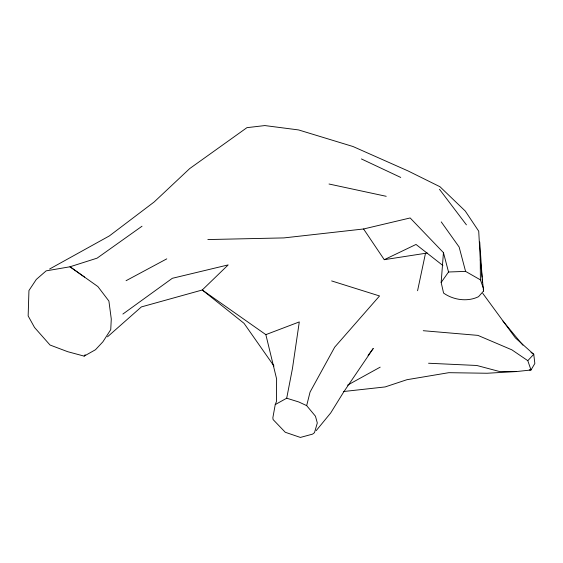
<?xml version="1.0" encoding="UTF-8"?>
<svg xmlns="http://www.w3.org/2000/svg" width="563" height="563" viewBox="0 0 563 563"><rect width="100%" height="100%" fill="white"/><g stroke="black" fill="none" stroke-linecap="round" stroke-linejoin="round"><path stroke-width="0.84" d="M207.846 239.556L283.907 237.91L363.585 228.979L410.153 217.958L443.44 252.625L441.16 282.457L443.581 293.077C453.482 300.079 467.529 302.064 478.536 296.687L483.575 291.022L480.26 259.564L478.726 231.203L465.263 211.041L440.006 186.754L408.013 170.913L352.987 146.514L298.58 129.933L264.842 125.57L246.939 127.66L189.675 168.604L154.185 201.955L109.391 235.904L49.628 269.008M275.237 404.586L272.858 417.774L273.09 419.555L285.272 432.271L300.375 437.43L312.571 434.129L314.478 432.665L317.307 422.982L315.463 416.212L306.666 405.627L298.812 401.982L286.701 398.21L275.237 404.586L276.489 401.426L276.616 378.934L265.849 334.633L202.258 289.994L141.376 306.919L107.484 336.836M286.701 398.21L292.457 368.491L299.291 321.923L265.849 334.633M417.577 290.726L425.494 253.301L427.183 252.956M306.666 405.627L310.065 392.066L334.704 347.16L379.539 295.962L331.642 280.93M441.16 282.457L448.535 271.999L465.58 271.394L480.387 279.846L483.448 288.347M142.017 226.213L97.075 258.164L70.009 266.778L46.159 270.859L36.306 279.431L28.945 290.536L28.15 315.927L34.554 327.511L50.037 345.028L67.694 351.692L84.147 356.119L85.168 354.704M368.047 355.422L373.283 348.441L343.754 391.883L330.706 412.939L316.188 430.646M343.669 391.51L385.162 386.929L406.901 379.715L448.788 372.685L487.086 373.248L516.503 371.559L531.008 369.99L527.798 360.672L533.759 354.31L515.405 337.913L482.73 293.316M122.875 314.063L172.334 278.291L228.184 264.906L202.258 289.994L244.039 323.338L273.998 366.063M84.147 356.119L95.485 349.729L102.909 341.783L110.742 329.644L111.277 319.003L108.898 301.043L97.885 286.567L70.009 266.778L84.527 277.08M347.533 385.162L380.187 367.153M126.063 280.705L166.775 258.86M363.585 228.979L384.269 259.684L416.022 244.448L442.877 265.511M384.269 259.684L425.494 253.301M516.503 371.559L499.698 371.559L476.784 365.478L428.556 363.241M529.276 369.87L531.008 369.99L534.85 363.48L533.759 354.31L531.015 352.445M423.256 330.706L477.903 335.379L511.901 349.855L527.798 360.672M329.024 184.017L386.211 196.304M361.397 158.935L400.736 177.436M502.949 321.065L522.886 345.161M439.471 189.274L466.417 224.848M441.244 221.892L459.134 247.023L465.58 271.394M443.44 252.625L448.535 271.999M483.258 289.333L483.575 291.022M479.725 241.984L482.132 277.242M482.21 278.988L482.357 282.478M480.26 259.564L480.387 279.846"/></g></svg>
